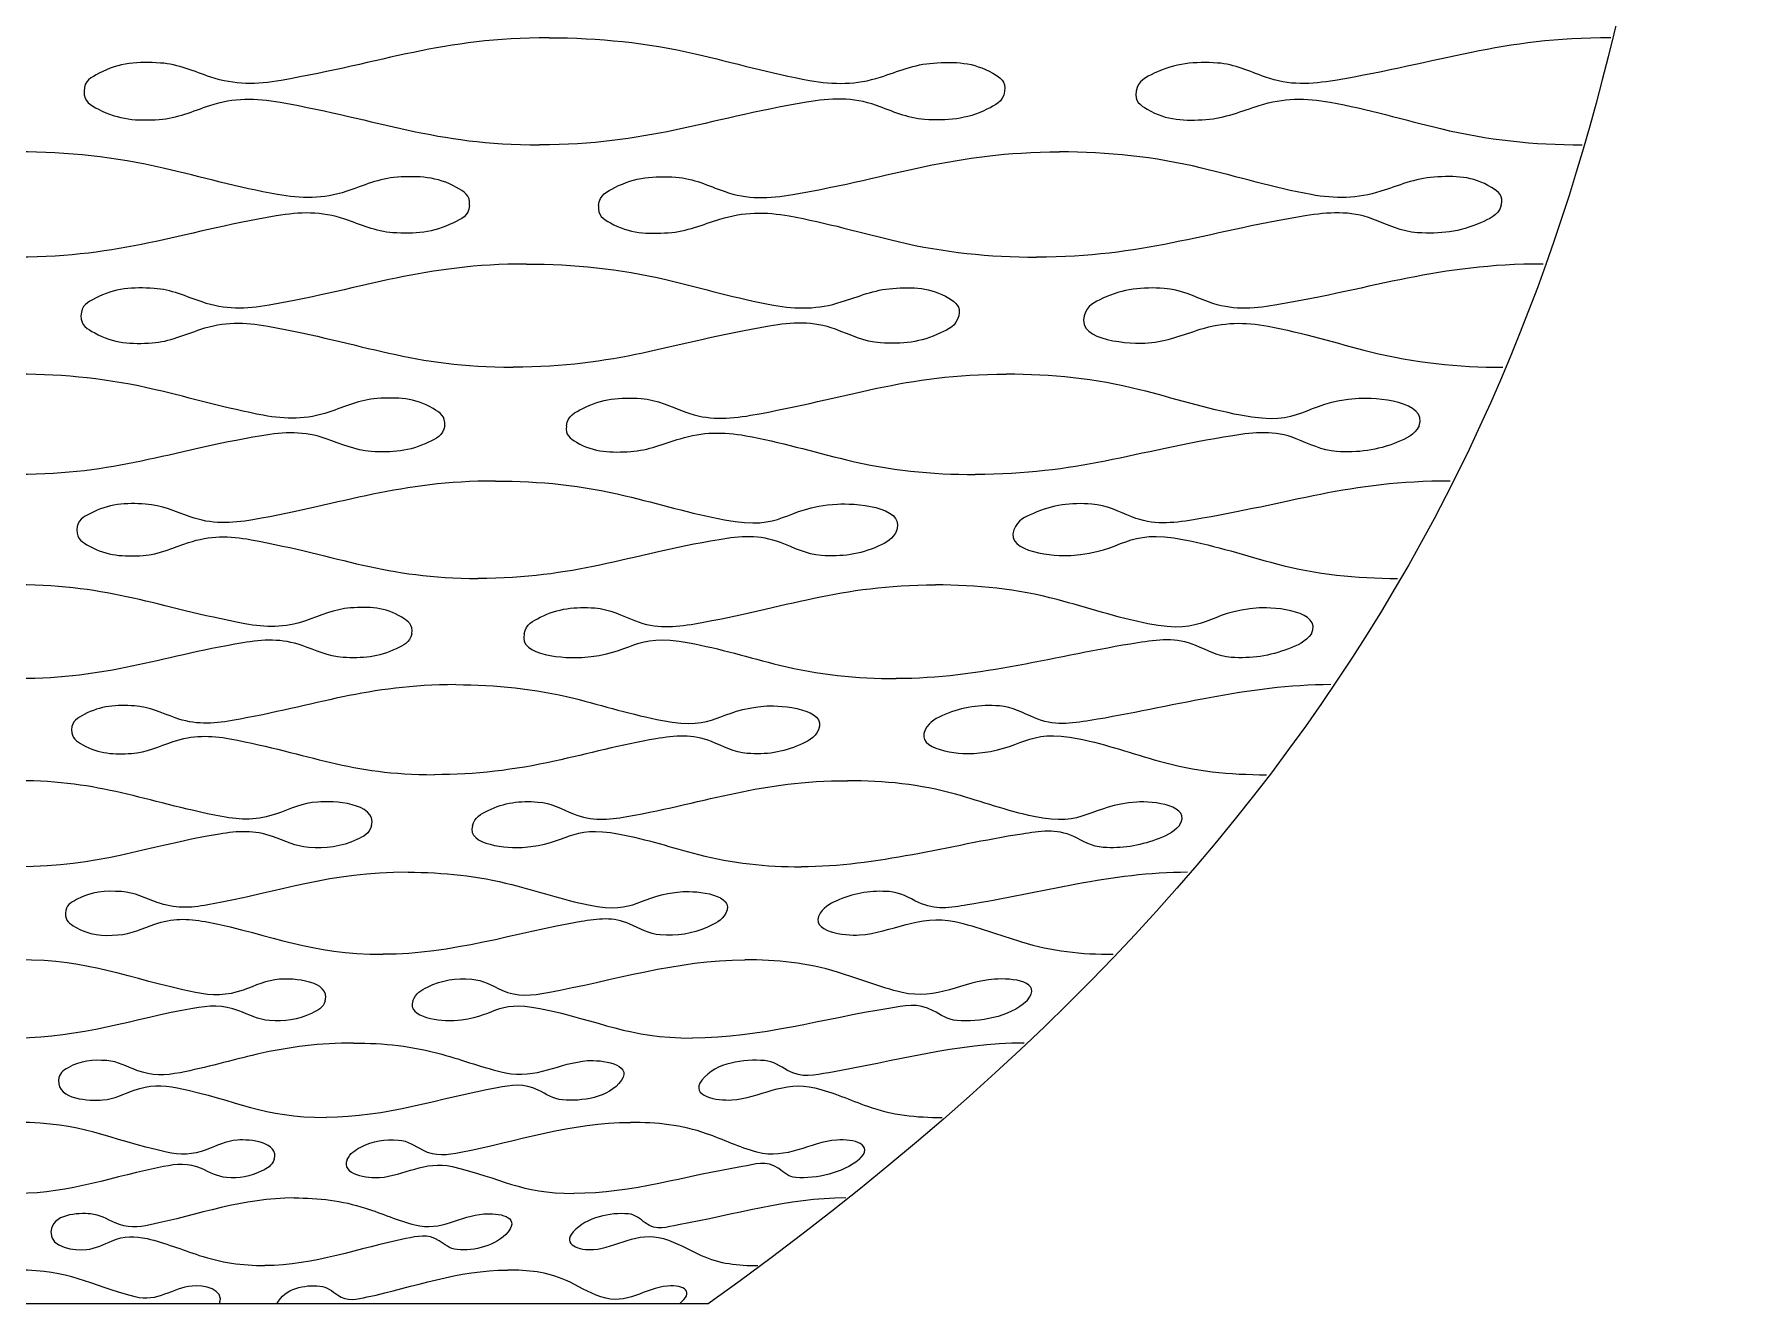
# Model space of a CAD drawing. Extents: x -15.8 to 22.7, y 5.7 to 11.5.
# Drawn here: x 7.731 to 9.778, y 5.678 to 7.202 of the extents above; entities that cross this region are included whole.
import ezdxf

# ---------------------------------------------------------------- set-up
doc = ezdxf.new("R2010")
doc.units = 0
doc.layers.add('DEFAULT', color=7, linetype='CONTINUOUS')

msp = doc.modelspace()

# ---------------------------------------------------------------- linework, layer by layer
at = {"layer": 'DEFAULT'}
msp.add_lwpolyline([(8.5381, 5.6805), (6.8854, 5.6805)], dxfattribs=at)
for points, knots in [([(9.7776, 9.8123), (9.7776, 8.6318), (9.7776, 8.0416), (9.6743, 7.4513), (9.571, 6.8611), (9.3644, 6.2708), (8.5381, 5.6805)], [0, 0, 0, 0, 1, 1, 1, 2, 2, 2, 2]), ([(8.3476, 7.1975), (8.2193, 7.1975), (8.1498, 7.1678), (8.0265, 7.1464), (7.9975, 7.1414), (7.9709, 7.1406), (7.9422, 7.1503), (7.9224, 7.1571), (7.9036, 7.1658), (7.8819, 7.1672), (7.8558, 7.1689), (7.8325, 7.1677), (7.8084, 7.1549), (7.7989, 7.1499), (7.7906, 7.1464), (7.7905, 7.1334)], [0, 0, 0, 0, 1, 1, 1, 2, 2, 2, 3, 3, 3, 4, 4, 4, 5, 5, 5, 5]), ([(8.3476, 7.1975), (8.407, 7.1975), (8.4647, 7.1916), (8.5227, 7.1782), (8.5684, 7.1677), (8.6134, 7.1547), (8.6596, 7.1464), (8.6889, 7.1412), (8.7157, 7.1411), (8.7445, 7.1503), (8.7654, 7.157), (8.7852, 7.1657), (8.8079, 7.1672), (8.8333, 7.1689), (8.8558, 7.1686), (8.8792, 7.1549), (8.8881, 7.1497), (8.8953, 7.1457), (8.8933, 7.1334)], [0, 0, 0, 0, 1, 1, 1, 2, 2, 2, 3, 3, 3, 4, 4, 4, 5, 5, 5, 6, 6, 6, 6]), ([(9.6193, 7.1975), (9.4883, 7.1975), (9.4154, 7.1676), (9.2891, 7.1464), (9.2604, 7.1416), (9.2341, 7.14), (9.2056, 7.1503), (9.1868, 7.1571), (9.1691, 7.1658), (9.1482, 7.1672), (9.1214, 7.169), (9.0974, 7.167), (9.0725, 7.1549), (9.0624, 7.15), (9.0533, 7.1466), (9.0508, 7.1334)], [0, 0, 0, 0, 1, 1, 1, 2, 2, 2, 3, 3, 3, 4, 4, 4, 5, 5, 5, 5]), ([(7.7905, 7.1334), (7.7903, 7.1205), (7.7985, 7.1169), (7.8078, 7.1118), (7.8316, 7.099), (7.8545, 7.0979), (7.8803, 7.0996), (7.9021, 7.101), (7.9211, 7.1097), (7.9411, 7.1164), (7.9698, 7.126), (7.9963, 7.1254), (8.0253, 7.1203), (8.1461, 7.099), (8.2103, 7.0692), (8.3361, 7.0692)], [0, 0, 0, 0, 1, 1, 1, 2, 2, 2, 3, 3, 3, 4, 4, 4, 5, 5, 5, 5]), ([(8.8933, 7.1334), (8.891, 7.1202), (8.8821, 7.1168), (8.8721, 7.1118), (8.8476, 7.0997), (8.8239, 7.0978), (8.7974, 7.0996), (8.7765, 7.101), (8.7586, 7.1097), (8.7396, 7.1164), (8.7111, 7.1265), (8.6848, 7.1252), (8.6561, 7.1203), (8.5323, 7.0992), (8.4648, 7.0692), (8.3361, 7.0692)], [0, 0, 0, 0, 1, 1, 1, 2, 2, 2, 3, 3, 3, 4, 4, 4, 5, 5, 5, 5]), ([(9.0508, 7.1334), (9.0485, 7.1212), (9.0555, 7.1171), (9.0642, 7.1118), (9.0873, 7.098), (9.1095, 7.0979), (9.1345, 7.0996), (9.1573, 7.101), (9.1774, 7.1098), (9.1984, 7.1164), (9.2272, 7.1255), (9.254, 7.1257), (9.2833, 7.1203), (9.328, 7.1122), (9.3715, 7.0992), (9.4156, 7.0886), (9.4717, 7.0751), (9.5274, 7.0692), (9.585, 7.0692)], [0, 0, 0, 0, 1, 1, 1, 2, 2, 2, 3, 3, 3, 4, 4, 4, 5, 5, 5, 6, 6, 6, 6]), ([(8.2524, 6.9965), (8.2534, 7.0091), (8.2458, 7.013), (8.2368, 7.0181), (8.2135, 7.0313), (8.1911, 7.0321), (8.1658, 7.0304), (8.144, 7.0289), (8.125, 7.0202), (8.1051, 7.0135), (8.0769, 7.004), (8.0507, 7.0045), (8.0221, 7.0096), (7.9759, 7.0179), (7.9308, 7.0308), (7.8851, 7.0414), (7.8277, 7.0546), (7.7706, 7.0607), (7.7117, 7.0607)], [0, 0, 0, 0, 1, 1, 1, 2, 2, 2, 3, 3, 3, 4, 4, 4, 5, 5, 5, 6, 6, 6, 6]), ([(8.4069, 6.9965), (8.4082, 7.0096), (8.4167, 7.0131), (8.4264, 7.0181), (8.4504, 7.0305), (8.4736, 7.0321), (8.4996, 7.0304), (8.5205, 7.029), (8.5383, 7.0203), (8.5572, 7.0135), (8.5853, 7.0035), (8.6112, 7.0047), (8.6395, 7.0096), (8.7624, 7.031), (8.8312, 7.0607), (8.9591, 7.0607)], [0, 0, 0, 0, 1, 1, 1, 2, 2, 2, 3, 3, 3, 4, 4, 4, 5, 5, 5, 5]), ([(9.4883, 6.9965), (9.4913, 7.0082), (9.4851, 7.0127), (9.4765, 7.0181), (9.454, 7.0323), (9.4323, 7.032), (9.4077, 7.0304), (9.385, 7.0289), (9.365, 7.0202), (9.344, 7.0135), (9.3156, 7.0045), (9.2892, 7.0043), (9.2604, 7.0096), (9.2159, 7.0178), (9.1728, 7.0308), (9.129, 7.0414), (9.0727, 7.0549), (9.0168, 7.0607), (8.9591, 7.0607)], [0, 0, 0, 0, 1, 1, 1, 2, 2, 2, 3, 3, 3, 4, 4, 4, 5, 5, 5, 6, 6, 6, 6]), ([(8.2524, 6.9965), (8.2509, 6.9837), (8.2424, 6.9805), (8.2329, 6.9757), (8.2091, 6.9639), (8.1861, 6.9622), (8.1605, 6.9639), (8.1397, 6.9653), (8.1217, 6.9737), (8.1028, 6.9802), (8.0749, 6.9898), (8.049, 6.9888), (8.0208, 6.984), (7.9011, 6.9636), (7.8361, 6.9347), (7.7117, 6.9347)], [0, 0, 0, 0, 1, 1, 1, 2, 2, 2, 3, 3, 3, 4, 4, 4, 5, 5, 5, 5]), ([(8.4069, 6.9965), (8.4051, 6.9845), (8.4124, 6.9807), (8.421, 6.9757), (8.4438, 6.9627), (8.4657, 6.9623), (8.4904, 6.9639), (8.5124, 6.9653), (8.5319, 6.9738), (8.5523, 6.9802), (8.5804, 6.989), (8.6067, 6.9891), (8.6353, 6.984), (8.6794, 6.9761), (8.7222, 6.9636), (8.7656, 6.9533), (8.8206, 6.9403), (8.8752, 6.9347), (8.9316, 6.9347)], [0, 0, 0, 0, 1, 1, 1, 2, 2, 2, 3, 3, 3, 4, 4, 4, 5, 5, 5, 6, 6, 6, 6]), ([(9.4883, 6.9965), (9.4836, 6.9839), (9.474, 6.9805), (9.4634, 6.9757), (9.4385, 6.9648), (9.4146, 6.9621), (9.3879, 6.9639), (9.3684, 6.9652), (9.352, 6.9736), (9.3344, 6.9802), (9.3067, 6.9906), (9.2812, 6.9885), (9.2534, 6.984), (9.1297, 6.9638), (9.0597, 6.9347), (8.9316, 6.9347)], [0, 0, 0, 0, 1, 1, 1, 2, 2, 2, 3, 3, 3, 4, 4, 4, 5, 5, 5, 5]), ([(8.3206, 6.9264), (8.1974, 6.9264), (8.1305, 6.8978), (8.0121, 6.8771), (7.9844, 6.8723), (7.9591, 6.8714), (7.9318, 6.8809), (7.9129, 6.8874), (7.895, 6.8958), (7.8743, 6.8972), (7.8494, 6.8988), (7.8271, 6.8977), (7.804, 6.8853), (7.7949, 6.8805), (7.787, 6.8771), (7.7868, 6.8645)], [0, 0, 0, 0, 1, 1, 1, 2, 2, 2, 3, 3, 3, 4, 4, 4, 5, 5, 5, 5]), ([(8.3206, 6.9264), (8.3772, 6.9264), (8.4321, 6.9208), (8.4873, 6.9078), (8.5303, 6.8976), (8.5727, 6.8851), (8.6163, 6.8771), (8.6443, 6.872), (8.67, 6.8722), (8.6976, 6.8809), (8.7179, 6.8873), (8.7372, 6.8957), (8.7592, 6.8972), (8.7832, 6.8987), (8.8044, 6.899), (8.8265, 6.8853), (8.8348, 6.8802), (8.8411, 6.8759), (8.8383, 6.8645)], [0, 0, 0, 0, 1, 1, 1, 2, 2, 2, 3, 3, 3, 4, 4, 4, 5, 5, 5, 6, 6, 6, 6]), ([(9.5383, 6.9264), (9.4113, 6.9264), (9.3395, 6.8976), (9.217, 6.8771), (9.1898, 6.8726), (9.1648, 6.8706), (9.1377, 6.8809), (9.1203, 6.8875), (9.1039, 6.8959), (9.0845, 6.8972), (9.0585, 6.8989), (9.0352, 6.8966), (9.0111, 6.8853), (9.001, 6.8806), (8.992, 6.8772), (8.9885, 6.8645)], [0, 0, 0, 0, 1, 1, 1, 2, 2, 2, 3, 3, 3, 4, 4, 4, 5, 5, 5, 5]), ([(7.7868, 6.8645), (7.7866, 6.8522), (7.7943, 6.8487), (7.8032, 6.8438), (7.8258, 6.8313), (7.8475, 6.8303), (7.8721, 6.8319), (7.893, 6.8333), (7.9111, 6.8418), (7.9302, 6.8482), (7.9575, 6.8574), (7.9828, 6.8569), (8.0105, 6.852), (8.1253, 6.8314), (8.1847, 6.8027), (8.3045, 6.8027)], [0, 0, 0, 0, 1, 1, 1, 2, 2, 2, 3, 3, 3, 4, 4, 4, 5, 5, 5, 5]), ([(8.8383, 6.8645), (8.8352, 6.852), (8.8264, 6.8485), (8.8165, 6.8438), (8.7929, 6.8324), (8.7701, 6.8302), (8.7446, 6.8319), (8.7249, 6.8333), (8.7083, 6.8417), (8.6906, 6.8482), (8.6636, 6.8582), (8.6387, 6.8566), (8.6114, 6.852), (8.4925, 6.8316), (8.4282, 6.8027), (8.3045, 6.8027)], [0, 0, 0, 0, 1, 1, 1, 2, 2, 2, 3, 3, 3, 4, 4, 4, 5, 5, 5, 5]), ([(8.9885, 6.8645), (8.9798, 6.8331), (9.0455, 6.8306), (9.0653, 6.8319), (9.0875, 6.8334), (9.1071, 6.8418), (9.1277, 6.8482), (9.1552, 6.8567), (9.1808, 6.8572), (9.2089, 6.852), (9.2504, 6.8441), (9.2906, 6.8316), (9.3314, 6.8213), (9.384, 6.8081), (9.4362, 6.8027), (9.4902, 6.8027)], [0, 0, 0, 0, 1, 1, 1, 2, 2, 2, 3, 3, 3, 4, 4, 4, 5, 5, 5, 5]), ([(8.2225, 6.7325), (8.2238, 6.7443), (8.217, 6.7483), (8.2085, 6.7533), (8.1866, 6.7662), (8.1655, 6.7668), (8.1416, 6.7652), (8.1208, 6.7638), (8.1028, 6.7554), (8.0838, 6.7489), (8.0571, 6.7398), (8.0323, 6.7402), (8.0052, 6.7451), (7.9616, 6.7532), (7.9191, 6.7657), (7.876, 6.7758), (7.8216, 6.7886), (7.7675, 6.7944), (7.7117, 6.7944)], [0, 0, 0, 0, 1, 1, 1, 2, 2, 2, 3, 3, 3, 4, 4, 4, 5, 5, 5, 6, 6, 6, 6]), ([(8.3684, 6.7325), (8.3702, 6.745), (8.3784, 6.7485), (8.3878, 6.7533), (8.4108, 6.7651), (8.4328, 6.7669), (8.4577, 6.7652), (8.4773, 6.7638), (8.4938, 6.7554), (8.5114, 6.7489), (8.5379, 6.739), (8.5622, 6.7405), (8.5889, 6.7451), (8.7067, 6.7658), (8.7727, 6.7944), (8.8952, 6.7944)], [0, 0, 0, 0, 1, 1, 1, 2, 2, 2, 3, 3, 3, 4, 4, 4, 5, 5, 5, 5]), ([(9.3899, 6.7325), (9.4009, 6.762), (9.3368, 6.7664), (9.3176, 6.7652), (9.2467, 6.7604), (9.2527, 6.7303), (9.176, 6.7451), (9.1349, 6.7531), (9.0952, 6.7657), (9.0547, 6.7758), (9.0019, 6.789), (8.9495, 6.7944), (8.8952, 6.7944)], [0, 0, 0, 0, 1, 1, 1, 2, 2, 2, 3, 3, 3, 4, 4, 4, 4]), ([(8.2225, 6.7325), (8.2206, 6.7204), (8.2123, 6.7174), (8.2032, 6.7129), (8.1806, 6.7019), (8.1588, 6.7002), (8.1345, 6.7018), (8.115, 6.703), (8.0983, 6.711), (8.0806, 6.7171), (8.0543, 6.7262), (8.0299, 6.7252), (8.0033, 6.7207), (7.8902, 6.7015), (7.8292, 6.6742), (7.7117, 6.6742)], [0, 0, 0, 0, 1, 1, 1, 2, 2, 2, 3, 3, 3, 4, 4, 4, 5, 5, 5, 5]), ([(8.3684, 6.7325), (8.3662, 6.7214), (8.3726, 6.7177), (8.3806, 6.7129), (8.4018, 6.7003), (8.4223, 6.7003), (8.4453, 6.7018), (8.4664, 6.7031), (8.4851, 6.7111), (8.5047, 6.7171), (8.5313, 6.7253), (8.5562, 6.7256), (8.5833, 6.7207), (8.624, 6.7133), (8.6636, 6.7015), (8.7037, 6.6918), (8.7548, 6.6794), (8.8057, 6.6742), (8.8581, 6.6742)], [0, 0, 0, 0, 1, 1, 1, 2, 2, 2, 3, 3, 3, 4, 4, 4, 5, 5, 5, 6, 6, 6, 6]), ([(9.3899, 6.7325), (9.3839, 6.7209), (9.3743, 6.7174), (9.3636, 6.7129), (9.3396, 6.703), (9.3165, 6.7), (9.2909, 6.7018), (9.273, 6.703), (9.2583, 6.7109), (9.2426, 6.7171), (9.2165, 6.7274), (9.1926, 6.7248), (9.1665, 6.7207), (9.0484, 6.7018), (8.9804, 6.6742), (8.8581, 6.6742)], [0, 0, 0, 0, 1, 1, 1, 2, 2, 2, 3, 3, 3, 4, 4, 4, 5, 5, 5, 5]), ([(8.2835, 6.6664), (8.1675, 6.6664), (8.1041, 6.6394), (7.9926, 6.6199), (7.9668, 6.6154), (7.9431, 6.6145), (7.9176, 6.6234), (7.9, 6.6296), (7.8834, 6.6375), (7.8641, 6.6388), (7.8406, 6.6404), (7.8197, 6.6392), (7.7981, 6.6276), (7.7895, 6.6231), (7.7821, 6.6198), (7.7819, 6.608)], [0, 0, 0, 0, 1, 1, 1, 2, 2, 2, 3, 3, 3, 4, 4, 4, 5, 5, 5, 5]), ([(8.2835, 6.6664), (8.3363, 6.6664), (8.3875, 6.6612), (8.4389, 6.6488), (8.4785, 6.6393), (8.5175, 6.6274), (8.5576, 6.6199), (8.6309, 6.6062), (8.6251, 6.6344), (8.693, 6.6388), (8.7112, 6.64), (8.7737, 6.6366), (8.7641, 6.608)], [0, 0, 0, 0, 1, 1, 1, 2, 2, 2, 3, 3, 3, 4, 4, 4, 4]), ([(9.4271, 6.6664), (9.3062, 6.6664), (9.2361, 6.6391), (9.1194, 6.6199), (9.094, 6.6157), (9.0709, 6.6133), (9.0457, 6.6234), (9.03, 6.6297), (9.0154, 6.6376), (8.9977, 6.6388), (8.9729, 6.6405), (8.9507, 6.638), (8.9277, 6.6276), (8.9177, 6.6232), (8.9089, 6.6197), (8.9044, 6.608)], [0, 0, 0, 0, 1, 1, 1, 2, 2, 2, 3, 3, 3, 4, 4, 4, 5, 5, 5, 5]), ([(7.7819, 6.608), (7.7816, 6.5965), (7.7887, 6.5931), (7.797, 6.5884), (7.818, 6.5767), (7.8382, 6.5757), (7.8611, 6.5772), (7.8807, 6.5786), (7.8976, 6.5865), (7.9155, 6.5926), (7.941, 6.6012), (7.9646, 6.6009), (7.9905, 6.5961), (8.0972, 6.5767), (8.1508, 6.5497), (8.2624, 6.5497)], [0, 0, 0, 0, 1, 1, 1, 2, 2, 2, 3, 3, 3, 4, 4, 4, 5, 5, 5, 5]), ([(8.7641, 6.608), (8.7601, 6.5963), (8.7515, 6.5929), (8.7418, 6.5884), (8.7195, 6.578), (8.6979, 6.5756), (8.6738, 6.5772), (8.6558, 6.5785), (8.6409, 6.5864), (8.6248, 6.5926), (8.5996, 6.6023), (8.5765, 6.6005), (8.5512, 6.5961), (8.4392, 6.577), (8.3789, 6.5497), (8.2624, 6.5497)], [0, 0, 0, 0, 1, 1, 1, 2, 2, 2, 3, 3, 3, 4, 4, 4, 5, 5, 5, 5]), ([(8.9044, 6.608), (8.8939, 6.5806), (8.9545, 6.5761), (8.9725, 6.5772), (9.0393, 6.5817), (9.0364, 6.6103), (9.1087, 6.5961), (9.1461, 6.5888), (9.1822, 6.5769), (9.219, 6.5672), (9.2669, 6.5546), (9.3145, 6.5497), (9.3639, 6.5497)], [0, 0, 0, 0, 1, 1, 1, 2, 2, 2, 3, 3, 3, 4, 4, 4, 4]), ([(8.1831, 6.4835), (8.1848, 6.4943), (8.1789, 6.4983), (8.1711, 6.5031), (8.1511, 6.5155), (8.1317, 6.5158), (8.1098, 6.5143), (8.0902, 6.5129), (8.0734, 6.505), (8.0556, 6.4989), (8.0309, 6.4904), (8.0081, 6.4906), (7.983, 6.4954), (7.8777, 6.5152), (7.8218, 6.5419), (7.7117, 6.5419)], [0, 0, 0, 0, 1, 1, 1, 2, 2, 2, 3, 3, 3, 4, 4, 4, 5, 5, 5, 5]), ([(8.3178, 6.4835), (8.3202, 6.4951), (8.328, 6.4986), (8.337, 6.5031), (8.3584, 6.514), (8.379, 6.5159), (8.4023, 6.5143), (8.4202, 6.513), (8.435, 6.5051), (8.4509, 6.4989), (8.4753, 6.4894), (8.4977, 6.491), (8.5223, 6.4954), (8.6329, 6.5149), (8.6953, 6.5419), (8.8103, 6.5419)], [0, 0, 0, 0, 1, 1, 1, 2, 2, 2, 3, 3, 3, 4, 4, 4, 5, 5, 5, 5]), ([(9.2607, 6.4835), (9.2746, 6.5102), (9.2172, 6.5155), (9.1984, 6.5143), (9.1333, 6.5099), (9.1355, 6.4811), (9.0648, 6.4954), (9.028, 6.5028), (8.9925, 6.5148), (8.9563, 6.5243), (8.908, 6.537), (8.86, 6.5419), (8.8103, 6.5419)], [0, 0, 0, 0, 1, 1, 1, 2, 2, 2, 3, 3, 3, 4, 4, 4, 4]), ([(8.1831, 6.4835), (8.1808, 6.4723), (8.173, 6.4695), (8.1644, 6.4654), (8.1435, 6.4553), (8.1233, 6.4536), (8.1007, 6.4551), (8.083, 6.4562), (8.0678, 6.4636), (8.0517, 6.4693), (8.0274, 6.4778), (8.005, 6.4767), (7.9806, 6.4725), (7.8761, 6.4548), (7.8203, 6.4296), (7.7117, 6.4296)], [0, 0, 0, 0, 1, 1, 1, 2, 2, 2, 3, 3, 3, 4, 4, 4, 5, 5, 5, 5]), ([(8.3178, 6.4835), (8.3103, 6.4557), (8.3693, 6.4539), (8.3867, 6.4551), (8.4499, 6.4591), (8.4471, 6.4851), (8.5152, 6.4725), (8.5519, 6.4658), (8.5874, 6.4548), (8.6235, 6.4458), (8.6698, 6.4343), (8.7159, 6.4296), (8.7635, 6.4296)], [0, 0, 0, 0, 1, 1, 1, 2, 2, 2, 3, 3, 3, 4, 4, 4, 4]), ([(9.2607, 6.4835), (9.2536, 6.4732), (9.244, 6.4695), (9.2333, 6.4654), (9.2107, 6.4566), (9.1888, 6.4534), (9.1647, 6.4551), (9.1489, 6.4561), (9.1362, 6.4634), (9.1225, 6.4693), (9.0985, 6.4794), (9.0767, 6.4763), (9.0529, 6.4725), (8.9565, 6.4574), (8.8631, 6.4296), (8.7635, 6.4296)], [0, 0, 0, 0, 1, 1, 1, 2, 2, 2, 3, 3, 3, 4, 4, 4, 5, 5, 5, 5]), ([(8.2359, 6.4224), (8.1291, 6.4224), (8.0705, 6.3975), (7.9679, 6.3794), (7.9443, 6.3752), (7.9229, 6.3743), (7.8995, 6.3827), (7.8836, 6.3884), (7.8686, 6.3957), (7.851, 6.3969), (7.8295, 6.3983), (7.8104, 6.3972), (7.7906, 6.3866), (7.7827, 6.3823), (7.7759, 6.3792), (7.7756, 6.3684)], [0, 0, 0, 0, 1, 1, 1, 2, 2, 2, 3, 3, 3, 4, 4, 4, 5, 5, 5, 5]), ([(8.2359, 6.4224), (8.2839, 6.4224), (8.3303, 6.4177), (8.3771, 6.4061), (8.4125, 6.3973), (8.4473, 6.3863), (8.4833, 6.3794), (8.5506, 6.3664), (8.5463, 6.3928), (8.6086, 6.3969), (8.6254, 6.398), (8.6815, 6.3934), (8.6703, 6.3684)], [0, 0, 0, 0, 1, 1, 1, 2, 2, 2, 3, 3, 3, 4, 4, 4, 4]), ([(9.2842, 6.4224), (9.1848, 6.4224), (9.0917, 6.395), (8.9957, 6.3794), (8.9727, 6.3757), (8.9519, 6.3728), (8.9289, 6.3827), (8.9153, 6.3885), (8.9027, 6.3958), (8.8871, 6.3969), (8.864, 6.3985), (8.8432, 6.3958), (8.8218, 6.3866), (8.8121, 6.3824), (8.8035, 6.3789), (8.7981, 6.3684)], [0, 0, 0, 0, 1, 1, 1, 2, 2, 2, 3, 3, 3, 4, 4, 4, 5, 5, 5, 5]), ([(7.7756, 6.3684), (7.7753, 6.3579), (7.7816, 6.3546), (7.7892, 6.3503), (7.8082, 6.3395), (7.8265, 6.3386), (7.8473, 6.34), (7.8652, 6.3412), (7.8807, 6.3486), (7.8971, 6.3542), (7.9203, 6.3621), (7.9417, 6.3618), (7.9653, 6.3575), (8.0621, 6.3394), (8.1087, 6.3145), (8.2101, 6.3145)], [0, 0, 0, 0, 1, 1, 1, 2, 2, 2, 3, 3, 3, 4, 4, 4, 5, 5, 5, 5]), ([(8.6703, 6.3684), (8.6656, 6.3579), (8.6573, 6.3545), (8.648, 6.3503), (8.6273, 6.341), (8.6074, 6.3384), (8.585, 6.34), (8.5691, 6.3411), (8.5561, 6.3485), (8.5421, 6.3542), (8.5192, 6.3635), (8.4983, 6.3614), (8.4754, 6.3575), (8.4344, 6.3505), (8.3944, 6.3397), (8.354, 6.3307), (8.3063, 6.3202), (8.259, 6.3145), (8.2101, 6.3145)], [0, 0, 0, 0, 1, 1, 1, 2, 2, 2, 3, 3, 3, 4, 4, 4, 5, 5, 5, 6, 6, 6, 6]), ([(8.7981, 6.3684), (8.7856, 6.3438), (8.839, 6.3388), (8.8562, 6.34), (8.9162, 6.344), (8.9175, 6.3708), (8.9826, 6.3575), (9.0152, 6.3508), (9.0465, 6.3398), (9.0784, 6.3307), (9.1208, 6.3188), (9.163, 6.3145), (9.2068, 6.3145)], [0, 0, 0, 0, 1, 1, 1, 2, 2, 2, 3, 3, 3, 4, 4, 4, 4]), ([(8.135, 6.2534), (8.1409, 6.2814), (8.0882, 6.2831), (8.0704, 6.2818), (8.0526, 6.2806), (8.0373, 6.2732), (8.0211, 6.2676), (7.9988, 6.2599), (7.9783, 6.2599), (7.9556, 6.2643), (7.8607, 6.2828), (7.8112, 6.3073), (7.7117, 6.3073)], [0, 0, 0, 0, 1, 1, 1, 2, 2, 2, 3, 3, 3, 4, 4, 4, 4]), ([(8.2559, 6.2534), (8.2587, 6.2639), (8.266, 6.2673), (8.2744, 6.2715), (8.294, 6.2813), (8.3128, 6.2834), (8.3341, 6.2818), (8.3499, 6.2807), (8.3628, 6.2734), (8.3767, 6.2676), (8.3986, 6.2585), (8.4185, 6.2604), (8.4406, 6.2643), (8.5418, 6.2824), (8.5995, 6.3073), (8.705, 6.3073)], [0, 0, 0, 0, 1, 1, 1, 2, 2, 2, 3, 3, 3, 4, 4, 4, 5, 5, 5, 5]), ([(9.1025, 6.2534), (9.1192, 6.2777), (9.0706, 6.2831), (9.0515, 6.2818), (8.9951, 6.278), (8.9899, 6.2511), (8.9283, 6.2643), (8.8964, 6.2712), (8.8659, 6.2823), (8.8346, 6.2911), (8.7918, 6.3031), (8.7492, 6.3073), (8.705, 6.3073)], [0, 0, 0, 0, 1, 1, 1, 2, 2, 2, 3, 3, 3, 4, 4, 4, 4]), ([(8.135, 6.2534), (8.1323, 6.2433), (8.1252, 6.2406), (8.1172, 6.2368), (8.0983, 6.2279), (8.0801, 6.2261), (8.0597, 6.2274), (8.0439, 6.2285), (8.0306, 6.2352), (8.0164, 6.2404), (7.9947, 6.2483), (7.9747, 6.2471), (7.9527, 6.2434), (7.8586, 6.2273), (7.8096, 6.2042), (7.7117, 6.2042)], [0, 0, 0, 0, 1, 1, 1, 2, 2, 2, 3, 3, 3, 4, 4, 4, 5, 5, 5, 5]), ([(8.2559, 6.2534), (8.2478, 6.2296), (8.3003, 6.2264), (8.3155, 6.2274), (8.3726, 6.2312), (8.3705, 6.2551), (8.4321, 6.2434), (8.4641, 6.2372), (8.495, 6.2272), (8.5264, 6.219), (8.5671, 6.2083), (8.6076, 6.2042), (8.6495, 6.2042)], [0, 0, 0, 0, 1, 1, 1, 2, 2, 2, 3, 3, 3, 4, 4, 4, 4]), ([(9.1025, 6.2534), (9.0947, 6.2445), (9.0852, 6.2407), (9.0747, 6.2368), (9.0539, 6.2292), (9.0338, 6.2259), (9.0115, 6.2274), (8.998, 6.2284), (8.9875, 6.235), (8.976, 6.2404), (8.9547, 6.2503), (8.9354, 6.2466), (8.9142, 6.2434), (8.826, 6.2297), (8.7406, 6.2042), (8.6495, 6.2042)], [0, 0, 0, 0, 1, 1, 1, 2, 2, 2, 3, 3, 3, 4, 4, 4, 5, 5, 5, 5]), ([(8.1786, 6.1976), (8.0828, 6.1976), (8.0305, 6.1751), (7.9386, 6.1585), (7.9177, 6.1547), (7.8987, 6.1538), (7.8781, 6.1615), (7.8641, 6.1667), (7.8509, 6.1733), (7.8353, 6.1744), (7.8161, 6.1757), (7.7992, 6.1747), (7.7816, 6.165), (7.7745, 6.1611), (7.7686, 6.1581), (7.7682, 6.1485)], [0, 0, 0, 0, 1, 1, 1, 2, 2, 2, 3, 3, 3, 4, 4, 4, 5, 5, 5, 5]), ([(8.1786, 6.1976), (8.221, 6.1976), (8.2619, 6.1935), (8.3031, 6.1828), (8.3337, 6.1748), (8.3638, 6.1648), (8.3949, 6.1585), (8.4543, 6.1464), (8.4531, 6.1707), (8.5078, 6.1744), (8.5241, 6.1755), (8.572, 6.171), (8.5592, 6.1485)], [0, 0, 0, 0, 1, 1, 1, 2, 2, 2, 3, 3, 3, 4, 4, 4, 4]), ([(9.1124, 6.1976), (9.0216, 6.1976), (8.9364, 6.1727), (8.8487, 6.1585), (8.8285, 6.1552), (8.8103, 6.1517), (8.79, 6.1615), (8.7787, 6.1669), (8.7684, 6.1734), (8.755, 6.1744), (8.734, 6.1759), (8.7152, 6.1731), (8.6956, 6.165), (8.6864, 6.1612), (8.6781, 6.1576), (8.6723, 6.1485)], [0, 0, 0, 0, 1, 1, 1, 2, 2, 2, 3, 3, 3, 4, 4, 4, 5, 5, 5, 5]), ([(7.7682, 6.1485), (7.7678, 6.1391), (7.7733, 6.136), (7.7801, 6.1319), (7.7967, 6.122), (7.8128, 6.1212), (7.8311, 6.1225), (7.8471, 6.1237), (7.8607, 6.1304), (7.8752, 6.1355), (7.8958, 6.1426), (7.9147, 6.1425), (7.9356, 6.1385), (8.0209, 6.1219), (8.0591, 6.0993), (8.1489, 6.0993)], [0, 0, 0, 0, 1, 1, 1, 2, 2, 2, 3, 3, 3, 4, 4, 4, 5, 5, 5, 5]), ([(8.5592, 6.1485), (8.554, 6.1393), (8.5462, 6.1358), (8.5374, 6.1319), (8.5188, 6.1238), (8.5009, 6.121), (8.4807, 6.1225), (8.467, 6.1236), (8.4562, 6.1302), (8.4443, 6.1355), (8.4242, 6.1444), (8.406, 6.142), (8.3858, 6.1385), (8.3069, 6.1248), (8.2311, 6.0993), (8.1489, 6.0993)], [0, 0, 0, 0, 1, 1, 1, 2, 2, 2, 3, 3, 3, 4, 4, 4, 5, 5, 5, 5]), ([(8.6723, 6.1485), (8.6581, 6.1264), (8.7025, 6.1214), (8.7194, 6.1225), (8.7579, 6.1252), (8.7915, 6.1477), (8.8336, 6.1385), (8.8609, 6.1325), (8.8869, 6.1224), (8.9135, 6.1141), (8.9497, 6.1029), (8.9856, 6.0993), (9.0232, 6.0993)], [0, 0, 0, 0, 1, 1, 1, 2, 2, 2, 3, 3, 3, 4, 4, 4, 4]), ([(8.0795, 6.0436), (8.0859, 6.0679), (8.0406, 6.0707), (8.0248, 6.0695), (8.0089, 6.0683), (7.9954, 6.0617), (7.9811, 6.0565), (7.9617, 6.0496), (7.9438, 6.0495), (7.924, 6.0536), (7.8409, 6.0707), (7.7993, 6.0927), (7.7117, 6.0927)], [0, 0, 0, 0, 1, 1, 1, 2, 2, 2, 3, 3, 3, 4, 4, 4, 4]), ([(8.1845, 6.0436), (8.1877, 6.0528), (8.1943, 6.0562), (8.202, 6.0601), (8.2193, 6.0688), (8.236, 6.0709), (8.2549, 6.0695), (8.2685, 6.0684), (8.2791, 6.0618), (8.2908, 6.0565), (8.3098, 6.0479), (8.3269, 6.0501), (8.3461, 6.0536), (8.4245, 6.0679), (8.5002, 6.0927), (8.582, 6.0927)], [0, 0, 0, 0, 1, 1, 1, 2, 2, 2, 3, 3, 3, 4, 4, 4, 5, 5, 5, 5]), ([(8.9201, 6.0436), (8.9405, 6.0671), (8.9024, 6.071), (8.881, 6.0695), (8.8437, 6.0669), (8.8117, 6.0439), (8.7706, 6.0536), (8.7441, 6.0598), (8.719, 6.07), (8.6932, 6.0779), (8.6565, 6.0892), (8.6201, 6.0927), (8.582, 6.0927)], [0, 0, 0, 0, 1, 1, 1, 2, 2, 2, 3, 3, 3, 4, 4, 4, 4]), ([(8.0795, 6.0436), (8.0766, 6.0348), (8.0703, 6.0321), (8.0631, 6.0286), (8.0465, 6.0206), (8.0306, 6.0188), (8.0127, 6.02), (7.9992, 6.021), (7.9879, 6.0271), (7.9759, 6.0318), (7.957, 6.0391), (7.9398, 6.0379), (7.9208, 6.0345), (7.8512, 6.0221), (7.7844, 5.999), (7.7117, 5.999)], [0, 0, 0, 0, 1, 1, 1, 2, 2, 2, 3, 3, 3, 4, 4, 4, 5, 5, 5, 5]), ([(8.1845, 6.0436), (8.176, 6.023), (8.2202, 6.0191), (8.234, 6.02), (8.2835, 6.0234), (8.2828, 6.0455), (8.3365, 6.0345), (8.4105, 6.0194), (8.4413, 5.999), (8.5195, 5.999)], [0, 0, 0, 0, 1, 1, 1, 2, 2, 2, 3, 3, 3, 3]), ([(8.9201, 6.0436), (8.8987, 6.0234), (8.8628, 6.018), (8.836, 6.02), (8.8249, 6.0209), (8.8168, 6.0269), (8.8078, 6.0318), (8.7893, 6.0418), (8.7729, 6.0374), (8.7547, 6.0345), (8.6764, 6.0222), (8.6006, 5.999), (8.5195, 5.999)], [0, 0, 0, 0, 1, 1, 1, 2, 2, 2, 3, 3, 3, 4, 4, 4, 4]), ([(8.1134, 5.993), (8.0741, 5.993), (8.0361, 5.9885), (7.9978, 5.9796), (7.967, 5.9724), (7.9366, 5.9634), (7.9055, 5.9575), (7.8876, 5.9541), (7.8716, 5.9532), (7.8539, 5.9602), (7.842, 5.9649), (7.831, 5.9709), (7.8176, 5.9719), (7.801, 5.9732), (7.7865, 5.9721), (7.7715, 5.9634), (7.7652, 5.9598), (7.7603, 5.9568), (7.7599, 5.9484)], [0, 0, 0, 0, 1, 1, 1, 2, 2, 2, 3, 3, 3, 4, 4, 4, 5, 5, 5, 6, 6, 6, 6]), ([(8.1134, 5.993), (8.1495, 5.993), (8.1842, 5.9894), (8.2191, 5.9796), (8.2445, 5.9724), (8.2693, 5.9632), (8.2952, 5.9575), (8.3317, 5.9494), (8.3604, 5.9696), (8.3937, 5.9719), (8.4096, 5.973), (8.4479, 5.9684), (8.4342, 5.9484)], [0, 0, 0, 0, 1, 1, 1, 2, 2, 2, 3, 3, 3, 4, 4, 4, 4]), ([(8.9168, 5.993), (8.8361, 5.993), (8.7606, 5.9705), (8.6828, 5.9575), (8.6657, 5.9546), (8.6504, 5.9505), (8.6332, 5.9602), (8.6243, 5.9652), (8.6165, 5.9711), (8.6055, 5.9719), (8.5817, 5.9738), (8.5476, 5.9703), (8.5305, 5.9484)], [0, 0, 0, 0, 1, 1, 1, 2, 2, 2, 3, 3, 3, 4, 4, 4, 4]), ([(7.7599, 5.9484), (7.7588, 5.9248), (7.7975, 5.9237), (7.8129, 5.9249), (7.8267, 5.926), (7.8383, 5.9321), (7.8507, 5.9366), (7.8683, 5.9431), (7.8843, 5.9431), (7.9021, 5.9393), (7.9749, 5.9242), (8.0035, 5.9038), (8.0806, 5.9038)], [0, 0, 0, 0, 1, 1, 1, 2, 2, 2, 3, 3, 3, 4, 4, 4, 4]), ([(8.4342, 5.9484), (8.4192, 5.9267), (8.3861, 5.9231), (8.3638, 5.9249), (8.3524, 5.9258), (8.344, 5.9319), (8.3346, 5.9366), (8.3175, 5.9453), (8.3023, 5.9424), (8.2852, 5.9393), (8.2171, 5.927), (8.1519, 5.9038), (8.0806, 5.9038)], [0, 0, 0, 0, 1, 1, 1, 2, 2, 2, 3, 3, 3, 4, 4, 4, 4]), ([(8.5305, 5.9484), (8.5154, 5.9291), (8.5495, 5.9237), (8.5663, 5.9249), (8.6, 5.9273), (8.6288, 5.9485), (8.6661, 5.9393), (8.6879, 5.934), (8.7081, 5.9248), (8.729, 5.9173), (8.7584, 5.9067), (8.7876, 5.9038), (8.8184, 5.9038)], [0, 0, 0, 0, 1, 1, 1, 2, 2, 2, 3, 3, 3, 4, 4, 4, 4]), ([(8.0182, 5.8533), (8.025, 5.8743), (7.9886, 5.8779), (7.9742, 5.8768), (7.9606, 5.8757), (7.9491, 5.8697), (7.9369, 5.8651), (7.9206, 5.8589), (7.9058, 5.8586), (7.8891, 5.8623), (7.8188, 5.8782), (7.7865, 5.8979), (7.7117, 5.8979)], [0, 0, 0, 0, 1, 1, 1, 2, 2, 2, 3, 3, 3, 4, 4, 4, 4]), ([(8.1058, 5.8533), (8.1091, 5.8612), (8.115, 5.8647), (8.122, 5.8683), (8.1367, 5.8759), (8.1508, 5.8782), (8.1672, 5.8768), (8.1784, 5.8759), (8.1866, 5.8699), (8.1958, 5.8651), (8.2117, 5.8567), (8.2257, 5.8593), (8.2417, 5.8623), (8.3093, 5.8754), (8.3743, 5.8979), (8.4452, 5.8979)], [0, 0, 0, 0, 1, 1, 1, 2, 2, 2, 3, 3, 3, 4, 4, 4, 5, 5, 5, 5]), ([(8.7189, 5.8533), (8.7382, 5.8716), (8.7122, 5.8783), (8.6921, 5.8768), (8.6598, 5.8744), (8.6326, 5.8526), (8.5964, 5.8623), (8.5756, 5.868), (8.5563, 5.8773), (8.5362, 5.8844), (8.5062, 5.8951), (8.4765, 5.8979), (8.4452, 5.8979)], [0, 0, 0, 0, 1, 1, 1, 2, 2, 2, 3, 3, 3, 4, 4, 4, 4]), ([(8.0182, 5.8533), (8.0154, 5.8458), (8.0099, 5.8429), (8.0035, 5.8397), (7.9896, 5.8327), (7.9764, 5.8307), (7.9611, 5.8319), (7.9499, 5.8328), (7.941, 5.8384), (7.9312, 5.8426), (7.9156, 5.8494), (7.9014, 5.8481), (7.8856, 5.845), (7.8277, 5.8339), (7.7726, 5.8128), (7.7117, 5.8128)], [0, 0, 0, 0, 1, 1, 1, 2, 2, 2, 3, 3, 3, 4, 4, 4, 5, 5, 5, 5]), ([(8.1058, 5.8533), (8.097, 5.8352), (8.1314, 5.831), (8.1444, 5.8319), (8.1738, 5.8341), (8.1989, 5.8525), (8.2313, 5.845), (8.2924, 5.831), (8.3116, 5.8128), (8.3773, 5.8128)], [0, 0, 0, 0, 1, 1, 1, 2, 2, 2, 3, 3, 3, 3]), ([(8.7189, 5.8533), (8.6991, 5.8374), (8.6679, 5.8298), (8.6432, 5.8319), (8.6344, 5.8327), (8.6291, 5.8381), (8.6226, 5.8426), (8.6074, 5.8532), (8.5941, 5.8475), (8.5791, 5.845), (8.5119, 5.834), (8.4471, 5.8128), (8.3773, 5.8128)], [0, 0, 0, 0, 1, 1, 1, 2, 2, 2, 3, 3, 3, 4, 4, 4, 4]), ([(8.0421, 5.8074), (7.9816, 5.8074), (7.9268, 5.7872), (7.8695, 5.7751), (7.8549, 5.7721), (7.842, 5.7711), (7.8276, 5.7776), (7.8181, 5.7819), (7.8094, 5.7873), (7.7983, 5.7883), (7.7835, 5.7895), (7.752, 5.7884), (7.7508, 5.7669)], [0, 0, 0, 0, 1, 1, 1, 2, 2, 2, 3, 3, 3, 4, 4, 4, 4]), ([(8.0421, 5.8074), (8.0715, 5.8074), (8.0994, 5.8044), (8.1275, 5.7952), (8.1474, 5.7887), (8.1665, 5.7804), (8.1868, 5.7751), (8.2181, 5.7671), (8.2414, 5.7861), (8.2694, 5.7883), (8.2865, 5.7896), (8.3135, 5.7855), (8.2984, 5.7669)], [0, 0, 0, 0, 1, 1, 1, 2, 2, 2, 3, 3, 3, 4, 4, 4, 4]), ([(8.703, 5.8074), (8.6336, 5.8074), (8.5691, 5.787), (8.5024, 5.7751), (8.4886, 5.7727), (8.4765, 5.7673), (8.4626, 5.7776), (8.4564, 5.7822), (8.4513, 5.7875), (8.4426, 5.7883), (8.4207, 5.7902), (8.3926, 5.7843), (8.3766, 5.7669)], [0, 0, 0, 0, 1, 1, 1, 2, 2, 2, 3, 3, 3, 4, 4, 4, 4]), ([(7.7508, 5.7669), (7.7497, 5.7469), (7.7795, 5.7444), (7.7933, 5.7456), (7.8048, 5.7465), (7.8141, 5.7521), (7.8242, 5.7562), (7.8384, 5.762), (7.8513, 5.7621), (7.8659, 5.7587), (7.8874, 5.7536), (7.9077, 5.7455), (7.9285, 5.7386), (7.9543, 5.7301), (7.9799, 5.7264), (8.0071, 5.7264)], [0, 0, 0, 0, 1, 1, 1, 2, 2, 2, 3, 3, 3, 4, 4, 4, 5, 5, 5, 5]), ([(8.2984, 5.7669), (8.2844, 5.7497), (8.2577, 5.7437), (8.2374, 5.7456), (8.2283, 5.7464), (8.2226, 5.7519), (8.2157, 5.7562), (8.202, 5.7649), (8.1899, 5.7614), (8.1761, 5.7587), (8.1198, 5.7476), (8.0664, 5.7264), (8.0071, 5.7264)], [0, 0, 0, 0, 1, 1, 1, 2, 2, 2, 3, 3, 3, 4, 4, 4, 4]), ([(8.3766, 5.7669), (8.3621, 5.7512), (8.3843, 5.7443), (8.4006, 5.7456), (8.429, 5.7478), (8.4524, 5.7682), (8.4846, 5.7587), (8.5006, 5.7539), (8.5148, 5.7455), (8.5298, 5.7386), (8.552, 5.7284), (8.574, 5.7264), (8.5977, 5.7264)], [0, 0, 0, 0, 1, 1, 1, 2, 2, 2, 3, 3, 3, 4, 4, 4, 4]), ([(7.9527, 5.6805), (7.9595, 5.6985), (7.9334, 5.7031), (7.9199, 5.7019), (7.8966, 5.6998), (7.8782, 5.6818), (7.8516, 5.6888), (7.795, 5.7037), (7.7731, 5.721), (7.7117, 5.721)], [0, 0, 0, 0, 1, 1, 1, 2, 2, 2, 3, 3, 3, 3]), ([(8.0216, 5.6805), (8.0307, 5.6993), (8.0553, 5.7036), (8.0729, 5.7019), (8.0818, 5.701), (8.0874, 5.6957), (8.094, 5.6912), (8.1064, 5.6829), (8.1172, 5.6861), (8.1298, 5.6888), (8.1856, 5.7007), (8.2387, 5.721), (8.2977, 5.721)], [0, 0, 0, 0, 1, 1, 1, 2, 2, 2, 3, 3, 3, 4, 4, 4, 4]), ([(8.5036, 5.6805), (8.5219, 5.6952), (8.51, 5.7036), (8.4893, 5.7019), (8.4623, 5.6997), (8.4408, 5.6781), (8.4097, 5.6888), (8.3947, 5.6939), (8.3816, 5.7024), (8.3674, 5.7088), (8.3446, 5.7191), (8.322, 5.721), (8.2977, 5.721)], [0, 0, 0, 0, 1, 1, 1, 2, 2, 2, 3, 3, 3, 4, 4, 4, 4])]:
    msp.add_open_spline(points, degree=3, knots=knots, dxfattribs=at)

doc.saveas('drawing.dxf')
